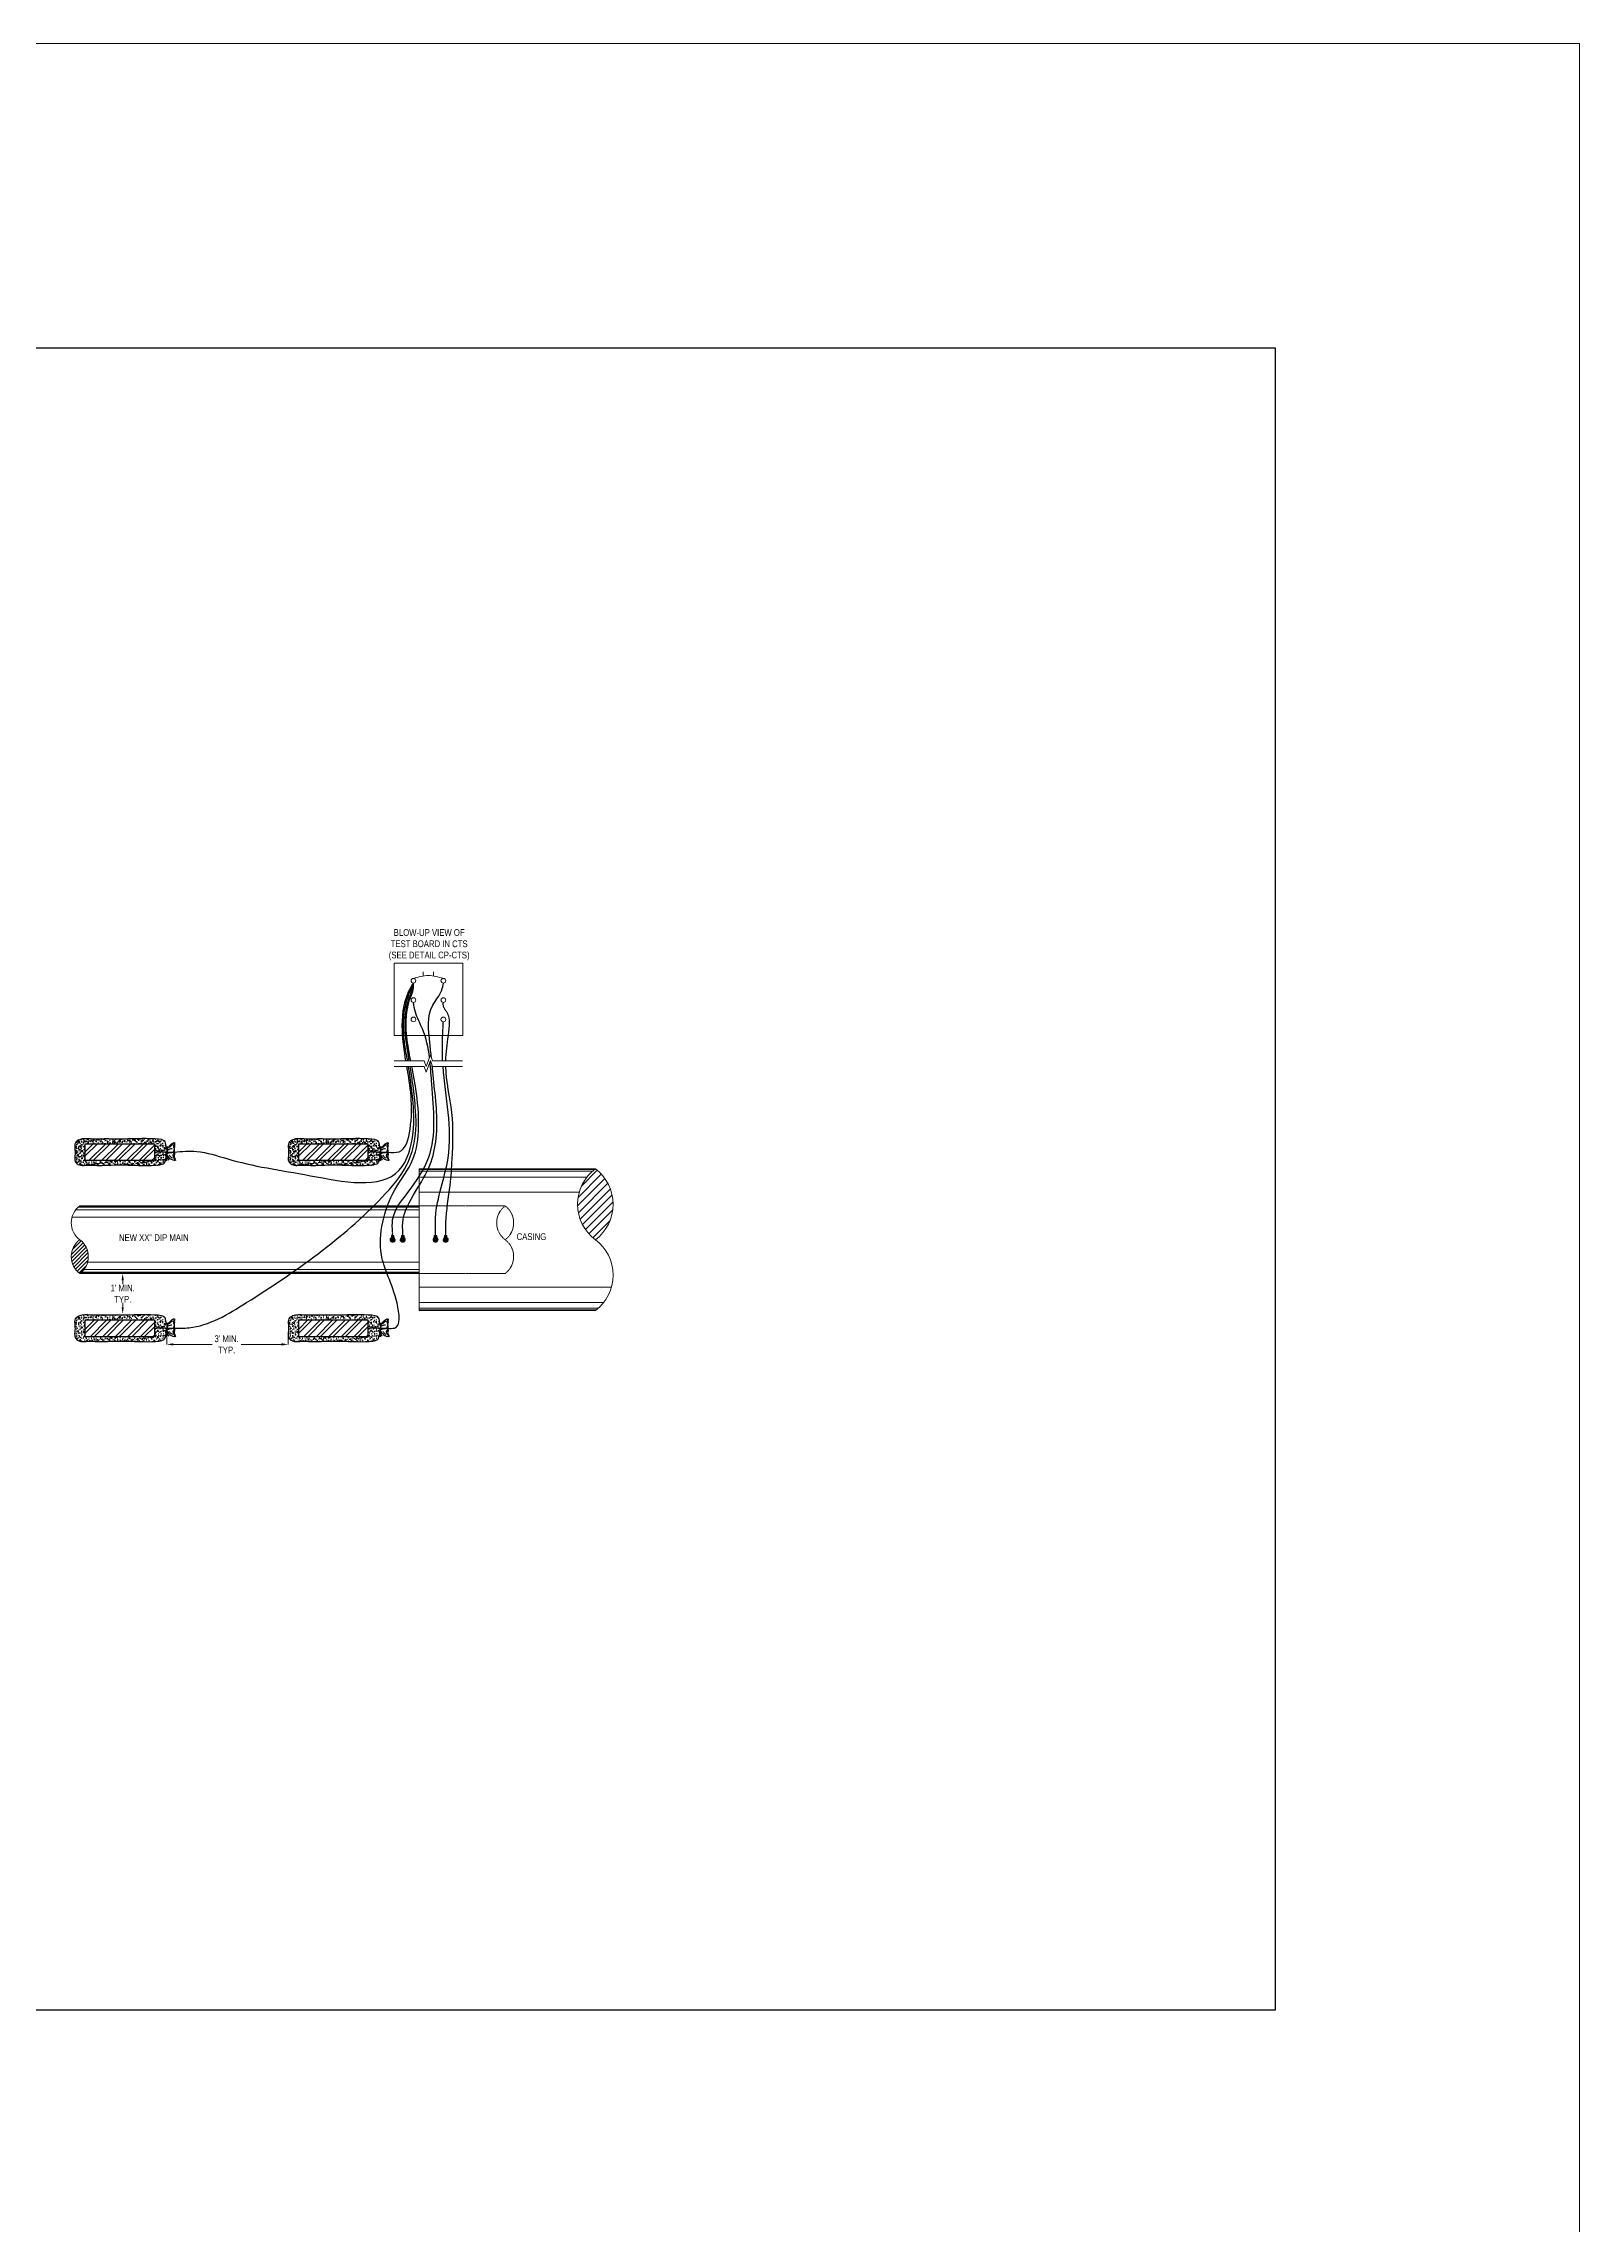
# Model space of a CAD drawing. Header units: inches. Extents: x 0 to 4744, y 0 to 4696.
# Drawn here: x 1917 to 2372, y 3448 to 4094 of the extents above; entities that cross this region are included whole.
import ezdxf

# ---------------------------------------------------------------- set-up
doc = ezdxf.new("R2010")
doc.units = ezdxf.units.IN
doc.header["$LTSCALE"] = 0.2
doc.header["$MEASUREMENT"] = 0
doc.linetypes.add('DASHED', pattern=[0.75, 0.5, -0.25])
doc.linetypes.add('HIDDEN', pattern=[0.375, 0.25, -0.125])
doc.layers.add('E-ANDS', color=171, linetype='Continuous')
for name, color, linetype, lineweight in [('E-WELD', 52, 'Continuous', 15), ('E-WIRE-BACK', 53, 'HIDDEN', 25), ('E-WIRE-LEAD', 50, 'Continuous', 25), ('G-ANNO', 122, 'Continuous', 20), ('G-ANNO-DIMS', 3, 'Continuous', 20), ('G-DIMS-JOG', 6, 'Continuous', 20), ('MS-LABL-1', 142, 'Continuous', 13), ('MS-LABL-2', 30, 'Continuous', 25), ('O-MISC', 7, 'Continuous', 15), ('U-PIPE', 4, 'Continuous', 15)]:
    doc.layers.add(name, color=color, linetype=linetype, lineweight=lineweight)
doc.styles.get("Standard").update_dxf_attribs({"font": 'ARIALN.TTF'})
doc.dimstyles.get("Standard").update_dxf_attribs({"dimtxt": 2, "dimasz": 3, "dimexe": 0.18, "dimexo": 0.0625, "dimgap": 0.09, "dimtad": 0, "dimtih": 1, "dimtoh": 1, "dimdec": 4, "dimzin": 0, "dimdsep": 46, "dimlunit": 4, "dimtxsty": 'Standard', "dimcen": 0.09, "dimclrd": 256, "dimclre": 256, "dimclrt": 256, "dimadec": 0, "dimazin": 0, "dimtfac": 1, "dimtdec": 4, "dimtofl": 0, "dimtmove": 0, "dimatfit": 3, "dimfxl": 1, "dimtolj": 1, "dimtzin": 0, "dimlwd": -1, "dimlwe": -1, "dimarcsym": 0})

# ---------------------------------------------------------------- blocks, each defined once
blk = doc.blocks.new('*D5')
at = {"layer": 'Defpoints', "color": 0, "transparency": 16777216}
for p in [(1939.4, 3729.31), (1940.24, 3729.31), (1940.24, 3717.3)]:
    blk.add_point(p, dxfattribs=at)
at = {"layer": 'G-ANNO-DIMS', "transparency": 16777216}
for p, q in [((1939.4, 3729.31), (1940.24, 3729.31)), ((1940.24, 3727.31), (1940.24, 3726.1)), ((1940.24, 3719.3), (1940.24, 3720.58))]:
    blk.add_line(p, q, dxfattribs=at)
for points in [[(1939.91, 3727.31), (1940.57, 3727.31), (1940.24, 3729.31)], [(1939.91, 3719.3), (1940.57, 3719.3), (1940.24, 3717.3)]]:
    blk.add_solid(points, dxfattribs=at)
at = {"layer": 'G-ANNO-DIMS', "transparency": 16777216, "insert": (1940.24, 3723.34), "char_height": 2, "attachment_point": 5}
blk.add_mtext("\\A1;1' MIN.\\PTYP.", dxfattribs=at)
blk = doc.blocks.new('*D6')
at = {"layer": 'Defpoints', "color": 0, "transparency": 16777216}
for p in [(1953.28, 3712.04), (1989.28, 3712.05), (1953.28, 3708.3)]:
    blk.add_point(p, dxfattribs=at)
at = {"layer": 'G-ANNO-DIMS', "transparency": 16777216}
for p, q in [((1953.28, 3712.04), (1953.28, 3708.3)), ((1989.28, 3712.05), (1989.28, 3708.3)), ((1955.28, 3708.3), (1966.74, 3708.3)), ((1987.28, 3708.3), (1975.32, 3708.3))]:
    blk.add_line(p, q, dxfattribs=at)
for points in [[(1955.28, 3708.63), (1955.28, 3707.96), (1953.28, 3708.3)], [(1987.28, 3708.63), (1987.28, 3707.96), (1989.28, 3708.3)]]:
    blk.add_solid(points, dxfattribs=at)
at = {"layer": 'G-ANNO-DIMS', "transparency": 16777216, "insert": (1971.03, 3708.3), "char_height": 2, "attachment_point": 5}
blk.add_mtext("\\A1;3' MIN.\\PTYP.", dxfattribs=at)

msp = doc.modelspace()

# ---------------------------------------------------------------- hatches: boundary and pattern name
at = {"layer": 'E-ANDS'}
h = msp.add_hatch(dxfattribs=at)
h.set_pattern_fill('AR-SAND', color=256, scale=0.540805, angle=180)
h.set_pattern_definition([(217.5, (1349.9529, -148.6581), (0.03406715, -1.04203683), [0, -0.82202431, 0, -0.9193693, 0, -0.87880889]), (187.5, (1349.9529, -148.6581), (-0.9571049, -1.52623203), [0, -0.44346049, 0, -0.7409035, 0, -0.28392287]), (147.5, (1350.6181, -148.6581), (-1.68414495, -0.00306045), [0, -0.27040273, 0, -0.97344985, 0, -1.27089285]), (137.5, (1350.6181, -148.6581), (-1.6257297, -0.47465175), [0, -0.13520137, 0, -0.63815045, 0, -0.73008738])])
edge = h.paths.add_edge_path()
edge.add_spline(control_points=[(1953.24569, 3764.32356), (1953.10575, 3764.06674), (1953.06458, 3762.31815), (1951.42305, 3761.01187), (1942.3758, 3761.44884), (1940.13308, 3761.47591), (1936.39989, 3761.46446), (1933.23884, 3761.21738), (1930.01006, 3761.55122), (1927.55855, 3760.99117), (1925.76348, 3762.69735), (1926.19366, 3764.52996), (1926.07294, 3766.29609), (1925.87139, 3768.10142), (1927.96482, 3769.40764), (1930.98931, 3769.07057), (1935.05088, 3769.18569), (1939.53709, 3769.10089), (1942.37801, 3769.15202), (1951.17233, 3769.46537), (1953.25787, 3768.33172), (1953.03865, 3766.19931), (1953.33321, 3766.27428), (1953.38169, 3766.30447)], knot_values=[3.646686942, 3.646686942, 3.646686942, 3.646686942, 5.79161779, 7.83904331, 14.762960488, 18.684070045, 23.368051195, 29.58792834, 32.974752654, 37.700713887, 39.506321702, 42.772351704, 45.002971575, 47.628893789, 49.827829794, 54.60754546, 60.630861705, 68.286939276, 71.988658537, 78.894674644, 81.183384278, 83.78706041, 84.213305226, 84.213305226, 84.213305226, 84.213305226], degree=3, periodic=0)
edge.add_spline(control_points=[(1953.38169, 3766.30447), (1953.3723, 3766.19576), (1953.36249, 3766.07605), (1953.35267, 3765.95025)], knot_values=[4.387985112, 4.387985112, 4.387985112, 4.387985112, 4.676934111, 4.676934111, 4.676934111, 4.676934111], degree=3, periodic=0)
edge.add_spline(control_points=[(1953.35267, 3765.95025), (1953.26497, 3765.46528), (1953.19866, 3764.83671), (1953.24569, 3764.32356)], knot_values=[10.481348994, 10.481348994, 10.481348994, 10.481348994, 11.669577984, 11.669577984, 11.669577984, 11.669577984], degree=3, periodic=0)
h.paths.add_polyline_path([(1949.62292, 3767.76028), (1929.12292, 3767.76028), (1929.12292, 3762.76028), (1949.62292, 3762.76028)], flags=16)
h = msp.add_hatch(dxfattribs=at)
h.set_pattern_fill('ANSI32', color=256, scale=7, angle=180)
h.set_pattern_definition([(225, (-135.0628, 916.6239), (1.8561553, -1.8561553), []), (225, (-136.3003, 916.6239), (1.8561553, -1.8561553), [])])
h.paths.add_polyline_path([(1929.12292, 3767.76028), (1929.12292, 3762.76028), (1949.62292, 3762.76028), (1949.62292, 3767.76028)])
h = msp.add_hatch(dxfattribs=at)
h.set_pattern_fill('AR-SAND', color=256, scale=0.540805, angle=180)
h.set_pattern_definition([(217.5, (1413.2195, -148.6581), (0.03406715, -1.04203683), [0, -0.82202431, 0, -0.9193693, 0, -0.87880889]), (187.5, (1413.2195, -148.6581), (-0.9571049, -1.52623203), [0, -0.44346049, 0, -0.7409035, 0, -0.28392287]), (147.5, (1413.8847, -148.6581), (-1.68414495, -0.00306045), [0, -0.27040273, 0, -0.97344985, 0, -1.27089285]), (137.5, (1413.8847, -148.6581), (-1.6257297, -0.47465175), [0, -0.13520137, 0, -0.63815045, 0, -0.73008738])])
edge = h.paths.add_edge_path()
edge.add_spline(control_points=[(2016.51223, 3764.32356), (2016.37229, 3764.06674), (2016.33113, 3762.31815), (2014.68959, 3761.01187), (2005.64235, 3761.44884), (2003.39962, 3761.47591), (1999.66643, 3761.46446), (1996.50538, 3761.21738), (1993.2766, 3761.55122), (1990.82509, 3760.99117), (1989.03002, 3762.69735), (1989.4602, 3764.52996), (1989.33948, 3766.29609), (1989.13793, 3768.10142), (1991.23137, 3769.40764), (1994.25586, 3769.07057), (1998.31742, 3769.18569), (2002.80363, 3769.10089), (2005.64455, 3769.15202), (2014.43887, 3769.46537), (2016.52441, 3768.33172), (2016.30519, 3766.19931), (2016.59975, 3766.27428), (2016.64823, 3766.30447)], knot_values=[3.646686942, 3.646686942, 3.646686942, 3.646686942, 5.79161779, 7.83904331, 14.762960488, 18.684070045, 23.368051195, 29.58792834, 32.974752654, 37.700713887, 39.506321702, 42.772351704, 45.002971575, 47.628893789, 49.827829794, 54.60754546, 60.630861705, 68.286939276, 71.988658537, 78.894674644, 81.183384278, 83.78706041, 84.213305226, 84.213305226, 84.213305226, 84.213305226], degree=3, periodic=0)
edge.add_spline(control_points=[(2016.64823, 3766.30447), (2016.63884, 3766.19576), (2016.62903, 3766.07605), (2016.61922, 3765.95025)], knot_values=[4.387985112, 4.387985112, 4.387985112, 4.387985112, 4.676934111, 4.676934111, 4.676934111, 4.676934111], degree=3, periodic=0)
edge.add_spline(control_points=[(2016.61922, 3765.95025), (2016.53151, 3765.46528), (2016.4652, 3764.83671), (2016.51223, 3764.32356)], knot_values=[10.481348994, 10.481348994, 10.481348994, 10.481348994, 11.669577984, 11.669577984, 11.669577984, 11.669577984], degree=3, periodic=0)
h.paths.add_polyline_path([(2012.88946, 3767.76028), (1992.38946, 3767.76028), (1992.38946, 3762.76028), (2012.88946, 3762.76028)], flags=16)
h = msp.add_hatch(dxfattribs=at)
h.set_pattern_fill('ANSI32', color=256, scale=7, angle=180)
h.set_pattern_definition([(225, (-71.7963, 916.6239), (1.8561553, -1.8561553), []), (225, (-73.0337, 916.6239), (1.8561553, -1.8561553), [])])
h.paths.add_polyline_path([(1992.38946, 3767.76028), (1992.38946, 3762.76028), (2012.88946, 3762.76028), (2012.88946, 3767.76028)])
h = msp.add_hatch(dxfattribs=at)
h.set_pattern_fill('AR-SAND', color=256, scale=0.540805, angle=180)
h.set_pattern_definition([(217.5, (1349.94276, -200.8526), (0.03406715, -1.04203683), [0, -0.82202431, 0, -0.9193693, 0, -0.87880889]), (187.5, (1349.9428, -200.8526), (-0.9571049, -1.52623203), [0, -0.44346049, 0, -0.7409035, 0, -0.28392287]), (147.5, (1350.60795, -200.8526), (-1.68414495, -0.00306045), [0, -0.27040273, 0, -0.97344985, 0, -1.27089285]), (137.5, (1350.608, -200.8526), (-1.6257297, -0.47465175), [0, -0.13520137, 0, -0.63815045, 0, -0.73008738])])
edge = h.paths.add_edge_path()
edge.add_spline(control_points=[(1953.23551, 3712.12902), (1953.09557, 3711.87221), (1953.05441, 3710.12361), (1951.41287, 3708.81733), (1942.36563, 3709.25431), (1940.12291, 3709.28137), (1936.38972, 3709.26992), (1933.22867, 3709.02284), (1929.99988, 3709.35668), (1927.54838, 3708.79663), (1925.75331, 3710.50281), (1926.18348, 3712.33542), (1926.06277, 3714.10155), (1925.86122, 3715.90688), (1927.95465, 3717.21311), (1930.97914, 3716.87603), (1935.04071, 3716.99115), (1939.52692, 3716.90636), (1942.36784, 3716.95748), (1951.16216, 3717.27083), (1953.2477, 3716.13718), (1953.02847, 3714.00477), (1953.32304, 3714.07974), (1953.37151, 3714.10993)], knot_values=[3.646686942, 3.646686942, 3.646686942, 3.646686942, 5.79161779, 7.83904331, 14.762960488, 18.684070045, 23.368051195, 29.58792834, 32.974752654, 37.700713887, 39.506321702, 42.772351704, 45.002971575, 47.628893789, 49.827829794, 54.60754546, 60.630861705, 68.286939276, 71.988658537, 78.894674644, 81.183384278, 83.78706041, 84.213305226, 84.213305226, 84.213305226, 84.213305226], degree=3, periodic=0)
edge.add_spline(control_points=[(1953.37151, 3714.10993), (1953.36212, 3714.00122), (1953.35231, 3713.88151), (1953.3425, 3713.75571)], knot_values=[4.387985112, 4.387985112, 4.387985112, 4.387985112, 4.676934111, 4.676934111, 4.676934111, 4.676934111], degree=3, periodic=0)
edge.add_spline(control_points=[(1953.3425, 3713.75571), (1953.2548, 3713.27074), (1953.18849, 3712.64218), (1953.23551, 3712.12902)], knot_values=[10.481348994, 10.481348994, 10.481348994, 10.481348994, 11.669577984, 11.669577984, 11.669577984, 11.669577984], degree=3, periodic=0)
h.paths.add_polyline_path([(1949.61275, 3715.56574), (1929.11275, 3715.56574), (1929.11275, 3710.56574), (1949.61275, 3710.56574)], flags=16)
h = msp.add_hatch(dxfattribs=at)
h.set_pattern_fill('ANSI32', color=256, scale=7, angle=180)
h.set_pattern_definition([(225, (-135.0628, 908.673), (1.8561553, -1.8561553), []), (225, (-136.3003, 908.673), (1.8561553, -1.8561553), [])])
h.paths.add_polyline_path([(1929.11275, 3715.56574), (1929.11275, 3710.56574), (1949.61275, 3710.56574), (1949.61275, 3715.56574)])
h = msp.add_hatch(dxfattribs=at)
h.set_pattern_fill('AR-SAND', color=256, scale=0.540805, angle=180)
h.set_pattern_definition([(217.5, (1413.2093, -200.8526), (0.03406715, -1.04203683), [0, -0.82202431, 0, -0.9193693, 0, -0.87880889]), (187.5, (1413.2093, -200.8526), (-0.9571049, -1.52623203), [0, -0.44346049, 0, -0.7409035, 0, -0.28392287]), (147.5, (1413.8745, -200.8526), (-1.68414495, -0.00306045), [0, -0.27040273, 0, -0.97344985, 0, -1.27089285]), (137.5, (1413.8745, -200.8526), (-1.6257297, -0.47465175), [0, -0.13520137, 0, -0.63815045, 0, -0.73008738])])
edge = h.paths.add_edge_path()
edge.add_spline(control_points=[(2016.50206, 3712.12902), (2016.36211, 3711.87221), (2016.32095, 3710.12361), (2014.67941, 3708.81733), (2005.63217, 3709.25431), (2003.38945, 3709.28137), (1999.65626, 3709.26992), (1996.49521, 3709.02284), (1993.26643, 3709.35668), (1990.81492, 3708.79663), (1989.01985, 3710.50281), (1989.45003, 3712.33542), (1989.32931, 3714.10155), (1989.12776, 3715.90688), (1991.22119, 3717.21311), (1994.24568, 3716.87603), (1998.30725, 3716.99115), (2002.79346, 3716.90636), (2005.63438, 3716.95748), (2014.4287, 3717.27083), (2016.51424, 3716.13718), (2016.29501, 3714.00477), (2016.58958, 3714.07974), (2016.63805, 3714.10993)], knot_values=[3.646686942, 3.646686942, 3.646686942, 3.646686942, 5.79161779, 7.83904331, 14.762960488, 18.684070045, 23.368051195, 29.58792834, 32.974752654, 37.700713887, 39.506321702, 42.772351704, 45.002971575, 47.628893789, 49.827829794, 54.60754546, 60.630861705, 68.286939276, 71.988658537, 78.894674644, 81.183384278, 83.78706041, 84.213305226, 84.213305226, 84.213305226, 84.213305226], degree=3, periodic=0)
edge.add_spline(control_points=[(2016.63805, 3714.10993), (2016.62866, 3714.00122), (2016.61885, 3713.88151), (2016.60904, 3713.75571)], knot_values=[4.387985112, 4.387985112, 4.387985112, 4.387985112, 4.676934111, 4.676934111, 4.676934111, 4.676934111], degree=3, periodic=0)
edge.add_spline(control_points=[(2016.60904, 3713.75571), (2016.52134, 3713.27074), (2016.45503, 3712.64218), (2016.50206, 3712.12902)], knot_values=[10.481348994, 10.481348994, 10.481348994, 10.481348994, 11.669577984, 11.669577984, 11.669577984, 11.669577984], degree=3, periodic=0)
h.paths.add_polyline_path([(2012.87929, 3715.56574), (1992.37929, 3715.56574), (1992.37929, 3710.56574), (2012.87929, 3710.56574)], flags=16)
h = msp.add_hatch(dxfattribs=at)
h.set_pattern_fill('ANSI32', color=256, scale=7, angle=180)
h.set_pattern_definition([(225, (-71.7963, 908.673), (1.8561553, -1.8561553), []), (225, (-73.0337, 908.673), (1.8561553, -1.8561553), [])])
h.paths.add_polyline_path([(1992.37929, 3715.56574), (1992.37929, 3710.56574), (2012.87929, 3710.56574), (2012.87929, 3715.56574)])
at = {"layer": 'E-WELD'}
h = msp.add_hatch(color=256, dxfattribs=at)
h.dxf.hatch_style = 1
edge = h.paths.add_edge_path()
edge.add_line((2020.5912, 3740.52592), (2019.8412, 3740.52592))
edge.add_line((2019.8412, 3740.52592), (2019.8412, 3739.95648))
edge.add_arc((2020.2162, 3739.30696), 0.75, 120, 420)
edge.add_line((2020.5912, 3739.95648), (2020.5912, 3740.52592))
h = msp.add_hatch(color=256, dxfattribs=at)
h.dxf.hatch_style = 1
edge = h.paths.add_edge_path()
edge.add_line((2023.5912, 3740.52592), (2022.8412, 3740.52592))
edge.add_line((2022.8412, 3740.52592), (2022.8412, 3739.95648))
edge.add_arc((2023.2162, 3739.30696), 0.75, 120, 420)
edge.add_line((2023.5912, 3739.95648), (2023.5912, 3740.52592))
h = msp.add_hatch(color=256, dxfattribs=at)
h.dxf.hatch_style = 1
edge = h.paths.add_edge_path()
edge.add_line((2033.30268, 3740.52592), (2032.55268, 3740.52592))
edge.add_line((2032.55268, 3740.52592), (2032.55268, 3739.95648))
edge.add_arc((2032.92768, 3739.30696), 0.75, 120, 420)
edge.add_line((2033.30268, 3739.95648), (2033.30268, 3740.52592))
h = msp.add_hatch(color=256, dxfattribs=at)
h.dxf.hatch_style = 1
edge = h.paths.add_edge_path()
edge.add_line((2036.30268, 3740.52592), (2035.55268, 3740.52592))
edge.add_line((2035.55268, 3740.52592), (2035.55268, 3739.95648))
edge.add_arc((2035.92768, 3739.30696), 0.75, 120, 420)
edge.add_line((2036.30268, 3739.95648), (2036.30268, 3740.52592))
at = {"layer": 'U-PIPE'}
h = msp.add_hatch(dxfattribs=at)
h.set_pattern_fill('ANSI31', color=256, scale=13.234967, angle=540)
h.set_pattern_definition([(225, (4284.7047, -7592.0837), (1.16981688, -1.16981688), [])])
h.paths.add_polyline_path([(2080.26948, 3739.30696, 0.503754484), (2080.26948, 3760.30696, 0.503754484)])
h = msp.add_hatch(dxfattribs=at)
h.set_pattern_fill('ANSI31', color=256, scale=6.302365, angle=360)
h.set_pattern_definition([(45, (886.8714, 9135.207), (-0.55705562, 0.55705562), [])])
h.paths.add_polyline_path([(1927.53313, 3739.30696, 0.503754484), (1927.53313, 3729.30696, 0.503754484)])

# ---------------------------------------------------------------- linework, layer by layer
at = {"layer": 'E-ANDS'}
for points in [[(1949.62292, 3762.76028), (1929.12292, 3762.76028), (1929.12292, 3767.76028), (1949.62292, 3767.76028)], [(2012.88946, 3762.76028), (1992.38946, 3762.76028), (1992.38946, 3767.76028), (2012.88946, 3767.76028)], [(1949.61275, 3710.56574), (1929.11275, 3710.56574), (1929.11275, 3715.56574), (1949.61275, 3715.56574)], [(2012.87929, 3710.56574), (1992.37929, 3710.56574), (1992.37929, 3715.56574), (2012.87929, 3715.56574)]]:
    msp.add_lwpolyline(points, close=True, dxfattribs=at)
for points, knots in [([(1955.41421, 3767.98988), (1955.14771, 3767.90273), (1954.30858, 3767.62831), (1952.94165, 3765.25585), (1953.25787, 3768.33172), (1951.17233, 3769.46537), (1942.37801, 3769.15202), (1939.53709, 3769.10089), (1935.05088, 3769.18569), (1930.98931, 3769.07057), (1927.96482, 3769.40764), (1925.87139, 3768.10142), (1926.07294, 3766.29609), (1926.19366, 3764.52996), (1925.76348, 3762.69735), (1927.55855, 3760.99117), (1930.01006, 3761.55122), (1933.23884, 3761.21738), (1936.39989, 3761.46446), (1940.13308, 3761.47591), (1942.3758, 3761.44884), (1951.42305, 3761.01187), (1953.14405, 3762.38139), (1953.0979, 3765.05035), (1954.06778, 3763.24133), (1954.91076, 3762.99987), (1955.51143, 3762.82781)], [0, 0, 0, 0, 1.29351612, 4.072931758, 6.67660789, 8.965317524, 15.871333631, 19.573052892, 27.229130463, 33.252446708, 38.032162374, 40.23109838, 42.857020593, 45.087640464, 48.353670467, 50.159278281, 54.885239514, 58.272063828, 64.491940973, 69.175922123, 73.09703168, 80.020948858, 82.068374378, 84.751423324, 85.879804998, 88.676924558, 88.676924558, 88.676924558, 88.676924558]), ([(1955.58842, 3768.05402), (1955.62692, 3767.9494), (1955.68152, 3767.80102), (1955.4413, 3767.52593), (1955.71644, 3767.06124), (1955.48406, 3766.69099), (1955.45436, 3766.49377), (1955.45182, 3766.46898)], [0, 0, 0, 0, 0.438364797, 0.621730433, 1.485458567, 2.268197214, 2.380101802, 2.380101802, 2.380101802, 2.380101802]), ([(2018.68075, 3767.98988), (2018.41425, 3767.90273), (2017.57513, 3767.62831), (2016.20819, 3765.25585), (2016.52441, 3768.33172), (2014.43887, 3769.46537), (2005.64455, 3769.15202), (2002.80363, 3769.10089), (1998.31742, 3769.18569), (1994.25586, 3769.07057), (1991.23137, 3769.40764), (1989.13793, 3768.10142), (1989.33948, 3766.29609), (1989.4602, 3764.52996), (1989.03002, 3762.69735), (1990.82509, 3760.99117), (1993.2766, 3761.55122), (1996.50538, 3761.21738), (1999.66643, 3761.46446), (2003.39962, 3761.47591), (2005.64235, 3761.44884), (2014.68959, 3761.01187), (2016.41059, 3762.38139), (2016.36444, 3765.05035), (2017.33432, 3763.24133), (2018.1773, 3762.99987), (2018.77797, 3762.82781)], [0, 0, 0, 0, 1.29351612, 4.072931758, 6.67660789, 8.965317524, 15.871333631, 19.573052892, 27.229130463, 33.252446708, 38.032162374, 40.23109838, 42.857020593, 45.087640464, 48.353670467, 50.159278281, 54.885239514, 58.272063828, 64.491940973, 69.175922123, 73.09703168, 80.020948858, 82.068374378, 84.751423324, 85.879804998, 88.676924558, 88.676924558, 88.676924558, 88.676924558]), ([(2018.85496, 3768.05402), (2018.89346, 3767.9494), (2018.94806, 3767.80102), (2018.70784, 3767.52593), (2018.98299, 3767.06124), (2018.7506, 3766.69099), (2018.7209, 3766.49377), (2018.71836, 3766.46898)], [0, 0, 0, 0, 0.438364797, 0.621730433, 1.485458567, 2.268197214, 2.380101802, 2.380101802, 2.380101802, 2.380101802]), ([(1955.46693, 3766.14934), (1955.48655, 3766.01312), (1955.54952, 3765.70328), (1955.4728, 3765.26076), (1955.74928, 3764.59409), (1955.24578, 3763.78173), (1955.78956, 3763.20948), (1955.87861, 3762.86618), (1955.83826, 3762.76732)], [2.852706397, 2.852706397, 2.852706397, 2.852706397, 3.448660417, 4.191072456, 4.778365301, 6.503750075, 7.498802142, 7.797316102, 7.797316102, 7.797316102, 7.797316102]), ([(2018.73347, 3766.14934), (2018.7531, 3766.01312), (2018.81606, 3765.70328), (2018.73934, 3765.26076), (2019.01582, 3764.59409), (2018.51232, 3763.78173), (2019.0561, 3763.20948), (2019.14516, 3762.86618), (2019.1048, 3762.76732)], [2.852706397, 2.852706397, 2.852706397, 2.852706397, 3.448660417, 4.191072456, 4.778365301, 6.503750075, 7.498802142, 7.797316102, 7.797316102, 7.797316102, 7.797316102]), ([(1955.40404, 3715.79535), (1955.13754, 3715.70819), (1954.29841, 3715.43377), (1952.93148, 3713.06131), (1953.2477, 3716.13718), (1951.16216, 3717.27083), (1942.36784, 3716.95748), (1939.52692, 3716.90636), (1935.04071, 3716.99115), (1930.97914, 3716.87603), (1927.95465, 3717.21311), (1925.86122, 3715.90688), (1926.06277, 3714.10155), (1926.18348, 3712.33542), (1925.75331, 3710.50281), (1927.54838, 3708.79663), (1929.99988, 3709.35668), (1933.22867, 3709.02284), (1936.38972, 3709.26992), (1940.12291, 3709.28137), (1942.36563, 3709.25431), (1951.41287, 3708.81733), (1953.13388, 3710.18685), (1953.08773, 3712.85581), (1954.05761, 3711.04679), (1954.90059, 3710.80533), (1955.50126, 3710.63328)], [0, 0, 0, 0, 1.29351612, 4.072931758, 6.67660789, 8.965317524, 15.871333631, 19.573052892, 27.229130463, 33.252446708, 38.032162374, 40.23109838, 42.857020593, 45.087640464, 48.353670467, 50.159278281, 54.885239514, 58.272063828, 64.491940973, 69.175922123, 73.09703168, 80.020948858, 82.068374378, 84.751423324, 85.879804998, 88.676924558, 88.676924558, 88.676924558, 88.676924558]), ([(1955.57825, 3715.85948), (1955.61674, 3715.75486), (1955.67135, 3715.60648), (1955.43113, 3715.3314), (1955.70627, 3714.8667), (1955.47389, 3714.49645), (1955.44419, 3714.29923), (1955.44165, 3714.27444)], [0, 0, 0, 0, 0.438364797, 0.621730433, 1.485458567, 2.268197214, 2.380101802, 2.380101802, 2.380101802, 2.380101802]), ([(2018.67058, 3715.79535), (2018.40408, 3715.70819), (2017.56495, 3715.43377), (2016.19802, 3713.06131), (2016.51424, 3716.13718), (2014.4287, 3717.27083), (2005.63438, 3716.95748), (2002.79346, 3716.90636), (1998.30725, 3716.99115), (1994.24568, 3716.87603), (1991.22119, 3717.21311), (1989.12776, 3715.90688), (1989.32931, 3714.10155), (1989.45003, 3712.33542), (1989.01985, 3710.50281), (1990.81492, 3708.79663), (1993.26643, 3709.35668), (1996.49521, 3709.02284), (1999.65626, 3709.26992), (2003.38945, 3709.28137), (2005.63217, 3709.25431), (2014.67941, 3708.81733), (2016.40042, 3710.18685), (2016.35427, 3712.85581), (2017.32415, 3711.04679), (2018.16713, 3710.80533), (2018.7678, 3710.63328)], [0, 0, 0, 0, 1.29351612, 4.072931758, 6.67660789, 8.965317524, 15.871333631, 19.573052892, 27.229130463, 33.252446708, 38.032162374, 40.23109838, 42.857020593, 45.087640464, 48.353670467, 50.159278281, 54.885239514, 58.272063828, 64.491940973, 69.175922123, 73.09703168, 80.020948858, 82.068374378, 84.751423324, 85.879804998, 88.676924558, 88.676924558, 88.676924558, 88.676924558]), ([(2018.84479, 3715.85948), (2018.88329, 3715.75486), (2018.93789, 3715.60648), (2018.69767, 3715.3314), (2018.97281, 3714.8667), (2018.74043, 3714.49645), (2018.71073, 3714.29923), (2018.70819, 3714.27444)], [0, 0, 0, 0, 0.438364797, 0.621730433, 1.485458567, 2.268197214, 2.380101802, 2.380101802, 2.380101802, 2.380101802]), ([(1955.45676, 3713.9548), (1955.47638, 3713.81859), (1955.53935, 3713.50874), (1955.46263, 3713.06622), (1955.7391, 3712.39955), (1955.23561, 3711.58719), (1955.77938, 3711.01495), (1955.86844, 3710.67164), (1955.82809, 3710.57278)], [2.852706397, 2.852706397, 2.852706397, 2.852706397, 3.448660417, 4.191072456, 4.778365301, 6.503750075, 7.498802142, 7.797316102, 7.797316102, 7.797316102, 7.797316102]), ([(2018.7233, 3713.9548), (2018.74292, 3713.81859), (2018.80589, 3713.50874), (2018.72917, 3713.06622), (2019.00565, 3712.39955), (2018.50215, 3711.58719), (2019.04592, 3711.01495), (2019.13498, 3710.67164), (2019.09463, 3710.57278)], [2.852706397, 2.852706397, 2.852706397, 2.852706397, 3.448660417, 4.191072456, 4.778365301, 6.503750075, 7.498802142, 7.797316102, 7.797316102, 7.797316102, 7.797316102])]:
    msp.add_open_spline(points, degree=3, knots=knots, dxfattribs=at)
for points in [[(1953.34267, 3762.69953), (1953.4175, 3766.68257), (1953.27828, 3764.08207), (1953.59384, 3766.70114), (1953.27828, 3764.08207), (1953.87871, 3762.91455)], [(1955.0755, 3767.39087), (1954.59551, 3767.13625), (1953.97095, 3766.51707)], [(1955.41421, 3767.98988), (1955.56593, 3768.05965), (1955.40783, 3767.57831), (1955.30066, 3766.78403), (1955.48996, 3766.31047), (1955.25764, 3765.52696), (1955.43833, 3764.94149), (1955.05974, 3764.32157), (1955.76761, 3762.75234), (1955.51143, 3762.82781)], [(2016.60922, 3762.69953), (2016.68404, 3766.68257), (2016.54482, 3764.08207), (2016.86038, 3766.70114), (2016.54482, 3764.08207), (2017.14526, 3762.91455)], [(2018.34204, 3767.39087), (2017.86205, 3767.13625), (2017.23749, 3766.51707)], [(2018.68075, 3767.98988), (2018.83247, 3768.05965), (2018.67437, 3767.57831), (2018.5672, 3766.78403), (2018.7565, 3766.31047), (2018.52418, 3765.52696), (2018.70487, 3764.94149), (2018.32628, 3764.32157), (2019.03415, 3762.75234), (2018.77797, 3762.82781)], [(1949.62292, 3765.26028), (1952.48178, 3765.38289), (1954.3765, 3765.26229), (1955.52299, 3765.27435)], [(1954.85041, 3766.20068), (1954.17624, 3766.11307), (1953.58087, 3765.86775), (1953.19563, 3765.83271)], [(1953.38322, 3763.72006), (1953.46901, 3763.5762), (1953.35076, 3763.8523), (1953.34148, 3763.69917), (1953.47132, 3763.70845), (1953.34148, 3763.61797), (1953.37858, 3763.71773)], [(1954.87667, 3765.00039), (1954.29799, 3765.09081), (1953.79655, 3764.93534), (1953.3227, 3764.79619)], [(1954.95813, 3763.45166), (1954.31639, 3763.98597), (1954.10477, 3764.33584)], [(2012.88946, 3765.26028), (2015.74832, 3765.38289), (2017.64304, 3765.26229), (2018.78953, 3765.27435)], [(2018.11695, 3766.20068), (2017.44278, 3766.11307), (2016.84741, 3765.86775), (2016.46217, 3765.83271)], [(2016.64976, 3763.72006), (2016.73555, 3763.5762), (2016.6173, 3763.8523), (2016.60803, 3763.69917), (2016.73787, 3763.70845), (2016.60803, 3763.61797), (2016.64512, 3763.71773)], [(2018.14321, 3765.00039), (2017.56453, 3765.09081), (2017.06309, 3764.93534), (2016.58924, 3764.79619)], [(2018.22468, 3763.45166), (2017.58293, 3763.98597), (2017.37131, 3764.33584)], [(1953.3325, 3710.50499), (1953.40732, 3714.48803), (1953.2681, 3711.88753), (1953.58367, 3714.5066), (1953.2681, 3711.88753), (1953.86854, 3710.72001)], [(1955.06532, 3715.19633), (1954.58534, 3714.94171), (1953.96078, 3714.32253)], [(1955.40404, 3715.79535), (1955.55576, 3715.86511), (1955.39766, 3715.38377), (1955.29049, 3714.58949), (1955.47978, 3714.11593), (1955.24747, 3713.33242), (1955.42816, 3712.74695), (1955.04957, 3712.12703), (1955.75743, 3710.5578), (1955.50126, 3710.63328)], [(2016.59904, 3710.50499), (2016.67386, 3714.48803), (2016.53465, 3711.88753), (2016.85021, 3714.5066), (2016.53465, 3711.88753), (2017.13508, 3710.72001)], [(2018.33187, 3715.19633), (2017.85188, 3714.94171), (2017.22732, 3714.32253)], [(2018.67058, 3715.79535), (2018.8223, 3715.86511), (2018.6642, 3715.38377), (2018.55703, 3714.58949), (2018.74632, 3714.11593), (2018.51401, 3713.33242), (2018.6947, 3712.74695), (2018.31611, 3712.12703), (2019.02398, 3710.5578), (2018.7678, 3710.63328)], [(1949.61275, 3713.06574), (1952.4716, 3713.18835), (1954.36632, 3713.06775), (1955.51282, 3713.07981)], [(1954.84023, 3714.00614), (1954.16606, 3713.91853), (1953.5707, 3713.67321), (1953.18545, 3713.63817)], [(1953.37305, 3711.52552), (1953.45883, 3711.38167), (1953.34059, 3711.65776), (1953.33131, 3711.50463), (1953.46115, 3711.51391), (1953.33131, 3711.42343), (1953.36841, 3711.52319)], [(1954.8665, 3712.80585), (1954.28782, 3712.89627), (1953.78637, 3712.7408), (1953.31252, 3712.60165)], [(1954.94796, 3711.25712), (1954.30622, 3711.79143), (1954.0946, 3712.1413)], [(2012.87929, 3713.06574), (2015.73815, 3713.18835), (2017.63287, 3713.06775), (2018.77936, 3713.07981)], [(2018.10677, 3714.00614), (2017.4326, 3713.91853), (2016.83724, 3713.67321), (2016.452, 3713.63817)], [(2016.63959, 3711.52552), (2016.72537, 3711.38167), (2016.60713, 3711.65776), (2016.59785, 3711.50463), (2016.72769, 3711.51391), (2016.59785, 3711.42343), (2016.63495, 3711.52319)], [(2018.13304, 3712.80585), (2017.55436, 3712.89627), (2017.05291, 3712.7408), (2016.57907, 3712.60165)], [(2018.2145, 3711.25712), (2017.57276, 3711.79143), (2017.36114, 3712.1413)]]:
    msp.add_spline(points, degree=3, dxfattribs=at)
at = {"layer": 'E-WELD'}
for points in [[(2019.8412, 3740.52592), (2019.8412, 3739.95648, 3.732050808), (2020.5912, 3739.95648), (2020.5912, 3740.52592)], [(2022.8412, 3740.52592), (2022.8412, 3739.95648, 3.732050808), (2023.5912, 3739.95648), (2023.5912, 3740.52592)], [(2032.55268, 3740.52592), (2032.55268, 3739.95648, 3.732050808), (2033.30268, 3739.95648), (2033.30268, 3740.52592)], [(2035.55268, 3740.52592), (2035.55268, 3739.95648, 3.732050808), (2036.30268, 3739.95648), (2036.30268, 3740.52592)]]:
    msp.add_lwpolyline(points, format="xyb", close=True, dxfattribs=at)
at = {"layer": 'E-WIRE-BACK'}
msp.add_open_spline([(2036.73327, 3799.76413), (2036.80173, 3800.3063), (2037.08203, 3802.63184), (2037.31215, 3805.87198), (2035.1427, 3808.11835), (2035.22011, 3809.24957), (2035.24436, 3809.60387)], degree=3, knots=[58.508649804, 58.508649804, 58.508649804, 58.508649804, 60.108301836, 65.31226559, 67.587976937, 68.62579095, 68.62579095, 68.62579095, 68.62579095], dxfattribs=at)
msp.add_open_spline([(2035.03536, 3799.76413), (2035.09191, 3801.1341), (2035.16813, 3802.50321), (2035.24436, 3803.87232)], degree=3, dxfattribs=at)
at = {"layer": 'E-WIRE-LEAD'}
for points, knots in [([(2024.15561, 3792.31863), (2023.66495, 3795.24318), (2022.67925, 3801.83975), (2023.39805, 3810.27639), (2025.86737, 3814.47672), (2026.37218, 3815.33542)], [30.798023113, 30.798023113, 30.798023113, 30.798023113, 40.085248169, 51.686237269, 54.667336422, 54.667336422, 54.667336422, 54.667336422]), ([(2024.63099, 3792.31863), (2024.55097, 3792.77477), (2024.24609, 3794.47847), (2023.60756, 3797.85675), (2023.37296, 3802.4082), (2023.57552, 3807.2884), (2024.80023, 3811.56205), (2025.88965, 3814.17711), (2026.37218, 3815.33542)], [100.726177041, 100.726177041, 100.726177041, 100.726177041, 102.115840308, 105.918951571, 111.026828841, 115.760405367, 120.496367416, 124.262026766, 124.262026766, 124.262026766, 124.262026766]), ([(2025.12449, 3792.31863), (2024.97702, 3793.22981), (2024.4118, 3796.74752), (2023.65519, 3802.22449), (2024.1452, 3808.4756), (2025.77267, 3812.422), (2026.23148, 3814.65165), (2026.37218, 3815.33542)], [117.235740509, 117.235740509, 117.235740509, 117.235740509, 120.003393454, 127.916138675, 133.799682383, 138.530139805, 140.622488249, 140.622488249, 140.622488249, 140.622488249]), ([(2025.56387, 3792.31863), (2025.45442, 3792.8835), (2024.88745, 3795.84952), (2024.1543, 3800.33698), (2024.21472, 3806.37709), (2025.1916, 3810.59696), (2026.53787, 3813.65311), (2026.41727, 3814.87765), (2026.37218, 3815.33542)], [84.096192635, 84.096192635, 84.096192635, 84.096192635, 85.819689623, 93.140558699, 97.711340192, 103.825424554, 106.107697607, 107.470240318, 107.470240318, 107.470240318, 107.470240318]), ([(2031.68694, 3793.2443), (2031.54754, 3794.66025), (2031.0298, 3799.86104), (2030.12101, 3807.39367), (2034.73084, 3812.16768), (2035.12752, 3814.61469), (2035.24436, 3815.33542)], [53.831998487, 53.831998487, 53.831998487, 53.831998487, 58.107314329, 69.353485042, 74.541950421, 76.708144421, 76.708144421, 76.708144421, 76.708144421]), ([(2031.1395, 3793.32272), (2030.77071, 3796.22718), (2029.81752, 3800.78422), (2026.98271, 3805.86183), (2026.53242, 3808.62177), (2026.37218, 3809.60387)], [54.543561689, 54.543561689, 54.543561689, 54.543561689, 63.301367778, 68.680722138, 71.652356324, 71.652356324, 71.652356324, 71.652356324]), ([(2035.03592, 3792.31863), (2035.00808, 3792.83884), (2034.9031, 3795.32521), (2034.95448, 3797.80482), (2035.03536, 3799.76413)], [51.198853893, 51.198853893, 51.198853893, 51.198853893, 52.754673803, 58.638338945, 58.638338945, 58.638338945, 58.638338945]), ([(1955.51282, 3713.07981), (1956.9627, 3713.07234), (1964.65869, 3713.03266), (1986.65761, 3726.54547), (2008.5669, 3741.76948), (2024.09127, 3759.65242), (2027.36283, 3769.16935), (2027.15169, 3777.55082), (2026.27984, 3785.09572), (2025.65282, 3789.05205), (2025.39639, 3790.63989)], [0, 0, 0, 0, 4.320952872, 22.935650913, 73.830017908, 85.945359287, 92.706489883, 103.513796139, 110.711287449, 115.535721665, 115.535721665, 115.535721665, 115.535721665]), ([(1955.52299, 3765.27435), (1957.75519, 3765.47363), (1963.03891, 3765.94535), (1976.35645, 3761.33623), (1994.55406, 3758.92707), (2021.88114, 3752.8451), (2026.90175, 3770.62895), (2026.31552, 3779.82871), (2025.59178, 3786.36477), (2025.09406, 3789.57408), (2024.91757, 3790.63989)], [0, 0, 0, 0, 6.669869569, 15.787920504, 41.084827843, 67.477262737, 79.39748256, 89.278933794, 95.780414488, 99.022523642, 99.022523642, 99.022523642, 99.022523642]), ([(2018.77936, 3713.07981), (2019.49245, 3713.02703), (2022.88325, 3712.77605), (2021.18931, 3724.97544), (2014.58421, 3735.04508), (2018.46434, 3752.19107), (2026.99509, 3762.4273), (2028.25179, 3773.27577), (2027.49206, 3782.47146), (2026.32589, 3788.42821), (2025.89194, 3790.63989)], [0, 0, 0, 0, 1.961663454, 9.327818816, 24.50898871, 44.093093205, 54.607798695, 64.178830289, 75.633983868, 82.387982868, 82.387982868, 82.387982868, 82.387982868]), ([(2018.78953, 3765.27435), (2020.00025, 3765.15057), (2023.87305, 3764.75463), (2026.818, 3776.68966), (2025.4265, 3784.88315), (2024.44114, 3790.63989)], [0, 0, 0, 0, 3.361772674, 10.753551525, 29.021127948, 29.021127948, 29.021127948, 29.021127948]), ([(2020.2162, 3740.52592), (2020.19257, 3740.87134), (2020.24093, 3741.21328), (2020.2162, 3741.55696), (2020.12768, 3742.78726), (2019.81257, 3747.16701), (2025.50965, 3754.07297), (2033.75772, 3766.06178), (2032.09699, 3780.25291), (2031.51952, 3789.86412), (2031.28733, 3792.05014)], [-1.012986842, -1.012986842, -1.012986842, -1.012986842, 0, 0, 0, 3.626275891, 12.909171871, 25.038061014, 46.728642971, 53.269518563, 53.269518563, 53.269518563, 53.269518563]), ([(2023.2162, 3740.52592), (2023.24242, 3740.8696), (2023.22931, 3741.21328), (2023.2162, 3741.55696), (2023.18216, 3742.44945), (2023.01939, 3746.71701), (2026.71757, 3753.36651), (2031.62332, 3760.93743), (2034.08958, 3772.5429), (2032.75073, 3782.58566), (2032.03968, 3789.66419), (2031.91324, 3790.94382)], [-1.024944331, -1.024944331, -1.024944331, -1.024944331, 0, 0, 0, 2.661652875, 12.726973406, 21.668311818, 29.832311418, 47.605197778, 51.504600338, 51.504600338, 51.504600338, 51.504600338]), ([(2032.95713, 3740.52592), (2032.94732, 3740.8696), (2032.9375, 3741.21328), (2032.92768, 3741.55696), (2032.88623, 3743.00823), (2032.67298, 3750.47417), (2039.45505, 3766.33368), (2035.83409, 3781.5412), (2035.14502, 3790.63989)], [-1.028238916, -1.028238916, -1.028238916, -1.028238916, 0, 0, 0, 4.34200113, 22.336939836, 49.526024906, 49.526024906, 49.526024906, 49.526024906]), ([(2035.92441, 3740.52592), (2035.9255, 3740.8696), (2035.92659, 3741.21328), (2035.92768, 3741.55696), (2035.93064, 3742.48843), (2035.94546, 3747.16023), (2037.32723, 3754.31345), (2037.99428, 3765.19749), (2038.41255, 3776.97227), (2036.06125, 3786.13088), (2035.94343, 3790.63989)], [-1.030288592, -1.030288592, -1.030288592, -1.030288592, 0, 0, 0, 2.792373023, 14.005199743, 21.722271851, 35.50584214, 49.280114184, 49.280114184, 49.280114184, 49.280114184])]:
    msp.add_open_spline(points, degree=3, knots=knots, dxfattribs=at)
msp.add_open_spline([(2035.9504, 3792.31863), (2036.03321, 3794.77123), (2036.41156, 3797.21675), (2036.73327, 3799.76413)], degree=3, dxfattribs=at)
at = {"layer": 'G-DIMS-JOG'}
for points in [[(2020.63564, 3792.31863), (2029.52422, 3792.31863), (2030.14913, 3790.60171), (2031.39895, 3794.03556), (2032.02386, 3792.31863), (2040.91244, 3792.31863)], [(2020.63564, 3790.63989), (2029.52422, 3790.63989), (2030.14913, 3788.92296), (2031.39895, 3792.35682), (2032.02386, 3790.63989), (2040.91244, 3790.63989)]]:
    msp.add_lwpolyline(points, dxfattribs=at)
at = {"layer": 'MS-LABL-1'}
msp.add_lwpolyline([(1617.88655, 4093.67578), (2371.80619, 4093.67578), (2371.80619, 3420.89587), (1617.88655, 3420.89587)], close=True, dxfattribs=at)
at = {"layer": 'MS-LABL-2'}
msp.add_lwpolyline([(1708.02289, 4003.53944), (2281.66985, 4003.53944), (2281.66985, 3511.0322), (1708.02289, 3511.0322)], close=True, dxfattribs=at)
at = {"layer": 'O-MISC'}
for p, q in [((2029.30585, 3817.43142), (2029.30585, 3818.67867)), ((2032.3107, 3817.43142), (2032.3107, 3818.67867))]:
    msp.add_line(p, q, dxfattribs=at)
msp.add_lwpolyline([(2020.63564, 3821.20851), (2040.98091, 3821.20851), (2040.98091, 3799.76413), (2020.63564, 3799.76413)], close=True, dxfattribs=at)
for centre in [(2026.37218, 3816.03793), (2035.24436, 3816.03793), (2026.37218, 3810.30638), (2035.24436, 3810.30638), (2026.37218, 3804.57483), (2035.24436, 3804.57483)]:
    msp.add_circle(centre, 0.70251, dxfattribs=at)
msp.add_spline([(2026.37218, 3816.74044), (2030.80827, 3817.55589), (2035.24436, 3816.74044)], degree=3, dxfattribs=at)
at = {"layer": 'U-PIPE'}
for p, q in [((2028.07194, 3760.30696), (2080.26948, 3760.30696)), ((2028.07194, 3760.30696), (2028.07194, 3718.30696)), ((2028.07194, 3760.09789), (2079.99487, 3760.09789)), ((2028.07194, 3759.5884), (2079.38305, 3759.5884)), ((2028.07194, 3757.87935), (2077.77185, 3757.87935)), ((2028.07194, 3748.15096), (1926.34378, 3748.15096)), ((2028.07194, 3748.96479), (1927.11102, 3748.96479)), ((2028.07194, 3749.2074), (1927.40236, 3749.2074)), ((2028.07194, 3749.30696), (1927.53313, 3749.30696)), ((2028.07194, 3753.35033), (2075.46968, 3753.35033)), ((2028.07194, 3745.99428), (1925.24751, 3745.99428)), ((2028.07194, 3729.30696), (1927.53313, 3729.30696)), ((2028.07194, 3729.40651), (1927.66389, 3729.40651)), ((2028.07194, 3729.64913), (1927.95524, 3729.64913)), ((2028.07194, 3730.46296), (1928.72247, 3730.46296)), ((2028.07194, 3732.61964), (1929.81875, 3732.61964)), ((2028.07194, 3725.26358), (2085.06928, 3725.26358)), ((2028.07194, 3720.73456), (2082.76711, 3720.73456)), ((2028.07194, 3719.02552), (2081.15591, 3719.02552)), ((2028.07194, 3718.51602), (2080.54409, 3718.51602)), ((2028.07194, 3718.30696), (2080.26948, 3718.30696))]:
    msp.add_line(p, q, dxfattribs=at)
at = {"layer": 'U-PIPE', "linetype": 'DASHED'}
for p, q in [((2053.55084, 3749.30696), (2028.07194, 3749.30696)), ((2053.55084, 3729.30696), (2028.07194, 3729.30696))]:
    msp.add_line(p, q, dxfattribs=at)
at = {"layer": 'U-PIPE'}
for centre, radius, start, end in [((2088.04651, 3749.80696), 13.06645, 126.52622904, 233.47377096), ((2072.49245, 3749.80696), 13.06645, 306.52622904, 53.47377096), ((1931.23648, 3744.30696), 6.22212, 126.52622904, 233.47377096), ((1931.23648, 3734.30696), 6.22212, 126.52622904, 233.47377096), ((1923.82978, 3734.30696), 6.22212, 306.52622904, 53.47377096), ((2072.49245, 3728.80696), 13.06645, 306.52622904, 53.47377096)]:
    msp.add_arc(centre, radius, start, end, dxfattribs=at)
at = {"layer": 'U-PIPE', "linetype": 'DASHED'}
for centre, start, end in [((2057.25419, 3744.30696), 126.52622904, 233.47377096), ((2049.84749, 3744.30696), 306.52622904, 53.47377096), ((2049.84749, 3734.30696), 306.52622904, 53.47377096)]:
    msp.add_arc(centre, 6.22212, start, end, dxfattribs=at)

# ---------------------------------------------------------------- texts
at = {"layer": 'G-ANNO', "char_height": 2, "attachment_point": 1}
for s, width, gutter_width, insert in [('\\pxqc;BLOW-UP VIEW OF\\PTEST BOARD IN CTS\\P(SEE DETAIL {\\C2;CP-CTS})', 48.485298, 4.04886, (2006.79423, 3831.31766)), ('\\pxql;NEW {\\C2;XX}" DIP MAIN', 32.212152, 2.46409, (1939.12661, 3740.93552)), ('\\pxql;CASING', 22.8770719, 3.52013, (2056.94717, 3741.20733))]:
    msp.add_mtext_dynamic_manual_height_columns(s, width=width, gutter_width=gutter_width, heights=[0], dxfattribs=dict(at, insert=insert))

# ---------------------------------------------------------------- dimensions: what is measured, and where the dimension line sits
at = {"layer": 'G-ANNO-DIMS'}
for base, p1, p2, angle, picture, middle in [((1940.24035, 3729.30696), (1940.24035, 3717.29879), (1939.39852, 3729.30696), 90, '*D5', (1940.24035, 3723.34309)), ((1953.28119, 3708.29821), (1989.27555, 3712.05378), (1953.28119, 3712.04379), 180, '*D6', (1971.03084, 3708.29821))]:
    dim = msp.add_linear_dim(base=base, p1=p1, p2=p2, angle=angle, text='<> MIN.\\PTYP.', dimstyle='Standard', override={"dimtxt": 2, "dimasz": 2, "dimexe": 0, "dimexo": 0, "dimlunit": 4}, dxfattribs=at)
    dim.commit()
    dim.dimension.update_dxf_attribs({"geometry": picture, "text_midpoint": middle, "dimtype": 160})

doc.saveas('drawing.dxf')
